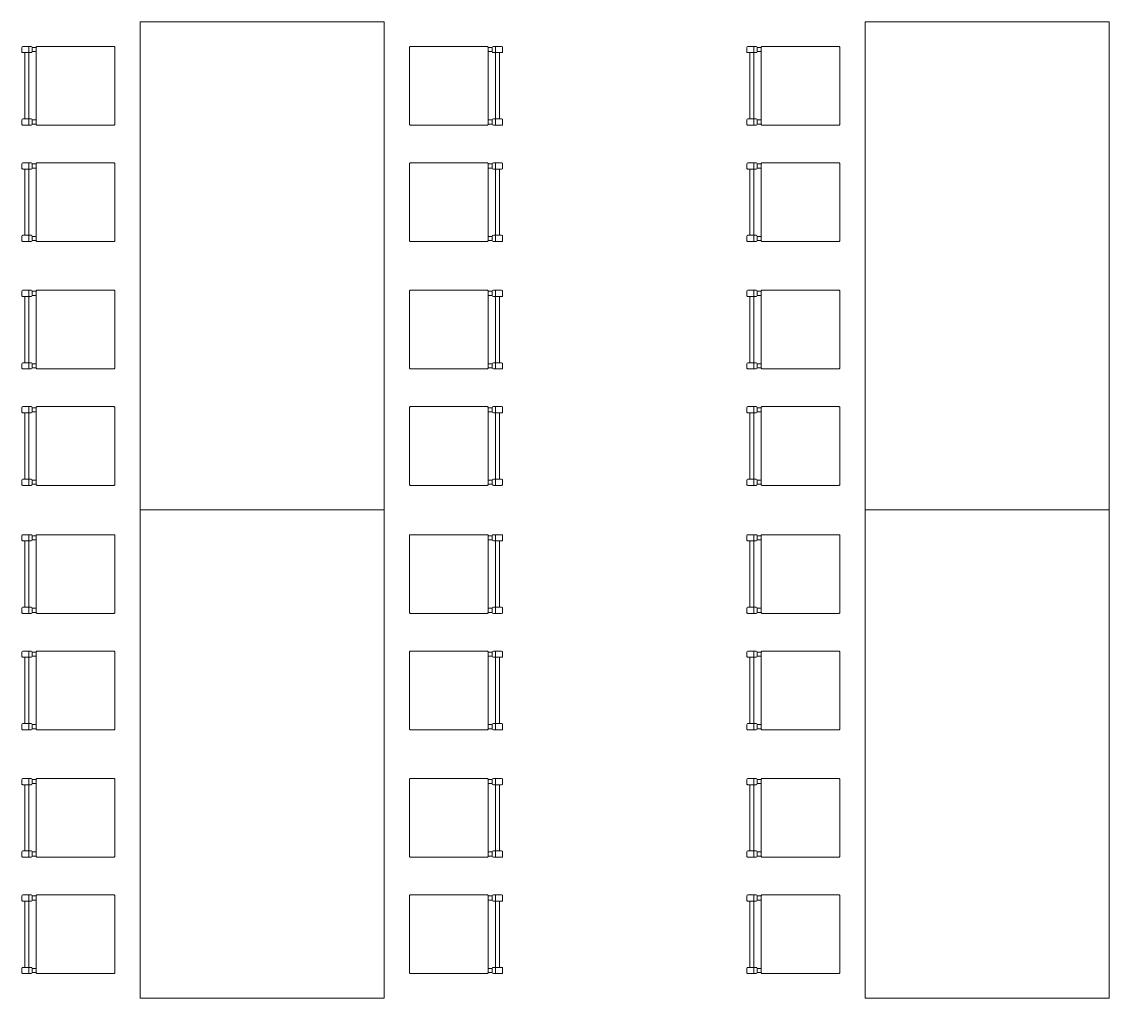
# Model space of a CAD drawing. Header units: metres. Extents: x 349075 to 349285, y 9281902 to 9282050.
# Drawn here: x 349139.961 to 349144.417, y 9281965.441 to 9281969.441 of the extents above; entities that cross this region are included whole.
import ezdxf

# ---------------------------------------------------------------- set-up
doc = ezdxf.new("R2010")
doc.units = ezdxf.units.M
doc.header["$LTSCALE"] = 0.25
doc.layers.add('ARQ-FONDO', color=253, linetype='CONTINUOUS', lineweight=9)

# ---------------------------------------------------------------- blocks, each defined once
blk = doc.blocks.new('feffef')
at = {"layer": 'ARQ-FONDO'}
for p, q in [((-1.911, 0), (-1.911, 0.017)), ((-1.9067, 0.0212), (-1.8728, 0.0212)), ((-1.8813, 0.0182), (-1.8813, -0.0013)), ((-1.8686, 0.017), (-1.8516, 0.017)), ((-1.8686, 0.017), (-1.8686, 0)), ((-1.8686, 0), (-1.8516, 0)), ((0.017, 0.017), (0, 0.017)), ((0.017, 0), (0, 0)), ((0.017, 0.017), (0.017, 0)), ((0.0551, 0.0212), (0.0212, 0.0212)), ((0.0297, 0.0182), (0.0297, -0.0013)), ((0.0594, 0), (0.0594, 0.017)), ((1.0594, 0), (1.0594, 0.017)), ((1.0636, 0.0212), (1.0975, 0.0212)), ((1.0891, 0.0182), (1.0891, -0.0013)), ((1.1018, 0.017), (1.1187, 0.017)), ((1.1018, 0.017), (1.1018, 0)), ((1.1018, 0), (1.1187, 0)), ((-1.8778, -0.0042), (-1.9067, -0.0042)), ((-1.8983, -0.0042), (-1.8983, -0.2756)), ((-1.8813, -0.0042), (-1.8813, -0.2756)), ((-1.8728, -0.0042), (-1.8775, -0.0042)), ((0.0212, -0.0042), (0.0259, -0.0042)), ((0.0262, -0.0042), (0.0551, -0.0042)), ((0.0297, -0.0042), (0.0297, -0.2756)), ((0.0466, -0.0042), (0.0466, -0.2756)), ((1.0926, -0.0042), (1.0636, -0.0042)), ((1.0721, -0.0042), (1.0721, -0.2756)), ((1.0891, -0.0042), (1.0891, -0.2756)), ((1.0975, -0.0042), (1.0928, -0.0042)), ((-1.911, -0.2969), (-1.911, -0.2799)), ((-1.9067, -0.2756), (-1.8728, -0.2756)), ((-1.8728, -0.3011), (-1.9067, -0.3011)), ((-1.8813, -0.2786), (-1.8813, -0.2981)), ((-1.8686, -0.2799), (-1.8516, -0.2799)), ((-1.8686, -0.2799), (-1.8686, -0.2969)), ((-1.8686, -0.2969), (-1.8516, -0.2969)), ((0.017, -0.2799), (0, -0.2799)), ((0.017, -0.2969), (0, -0.2969)), ((0.017, -0.2799), (0.017, -0.2969)), ((0.0551, -0.2756), (0.0212, -0.2756)), ((0.0212, -0.3011), (0.0551, -0.3011)), ((0.0297, -0.2786), (0.0297, -0.2981)), ((0.0594, -0.2969), (0.0594, -0.2799)), ((1.0594, -0.2969), (1.0594, -0.2799)), ((1.0636, -0.2756), (1.0975, -0.2756)), ((1.0975, -0.3011), (1.0636, -0.3011)), ((1.0891, -0.2786), (1.0891, -0.2981)), ((1.1018, -0.2799), (1.1187, -0.2799)), ((1.1018, -0.2799), (1.1018, -0.2969)), ((1.1018, -0.2969), (1.1187, -0.2969)), ((-1.911, -0.4768), (-1.911, -0.4599)), ((-1.9067, -0.4556), (-1.8728, -0.4556)), ((-1.8778, -0.4811), (-1.9067, -0.4811)), ((-1.8983, -0.4811), (-1.8983, -0.7525)), ((-1.8813, -0.4586), (-1.8813, -0.4781)), ((-1.8813, -0.4811), (-1.8813, -0.7525)), ((-1.8728, -0.4811), (-1.8775, -0.4811)), ((-1.8686, -0.4599), (-1.8516, -0.4599)), ((-1.8686, -0.4599), (-1.8686, -0.4768)), ((-1.8686, -0.4768), (-1.8516, -0.4768)), ((0.017, -0.4599), (0, -0.4599)), ((0.017, -0.4768), (0, -0.4768)), ((0.017, -0.4599), (0.017, -0.4768)), ((0.0551, -0.4556), (0.0212, -0.4556)), ((0.0212, -0.4811), (0.0259, -0.4811)), ((0.0262, -0.4811), (0.0551, -0.4811)), ((0.0297, -0.4586), (0.0297, -0.4781)), ((0.0297, -0.4811), (0.0297, -0.7525)), ((0.0466, -0.4811), (0.0466, -0.7525)), ((0.0594, -0.4768), (0.0594, -0.4599)), ((1.0594, -0.4768), (1.0594, -0.4599)), ((1.0636, -0.4556), (1.0975, -0.4556)), ((1.0926, -0.4811), (1.0636, -0.4811)), ((1.0721, -0.4811), (1.0721, -0.7525)), ((1.0891, -0.4586), (1.0891, -0.4781)), ((1.0891, -0.4811), (1.0891, -0.7525)), ((1.0975, -0.4811), (1.0928, -0.4811)), ((1.1018, -0.4599), (1.1187, -0.4599)), ((1.1018, -0.4599), (1.1018, -0.4768)), ((1.1018, -0.4768), (1.1187, -0.4768)), ((-1.911, -0.7737), (-1.911, -0.7567)), ((-1.9067, -0.7525), (-1.8728, -0.7525)), ((-1.8813, -0.7555), (-1.8813, -0.775)), ((-1.8686, -0.7567), (-1.8516, -0.7567)), ((-1.8686, -0.7567), (-1.8686, -0.7737)), ((0.017, -0.7567), (0, -0.7567)), ((0.017, -0.7567), (0.017, -0.7737)), ((0.0551, -0.7525), (0.0212, -0.7525)), ((0.0297, -0.7555), (0.0297, -0.775)), ((0.0594, -0.7737), (0.0594, -0.7567)), ((1.0594, -0.7737), (1.0594, -0.7567)), ((1.0636, -0.7525), (1.0975, -0.7525)), ((1.0891, -0.7555), (1.0891, -0.775)), ((1.1018, -0.7567), (1.1187, -0.7567)), ((1.1018, -0.7567), (1.1018, -0.7737)), ((-1.8728, -0.7779), (-1.9067, -0.7779)), ((-1.8686, -0.7737), (-1.8516, -0.7737)), ((0.017, -0.7737), (0, -0.7737)), ((0.0212, -0.7779), (0.0551, -0.7779)), ((1.0975, -0.7779), (1.0636, -0.7779)), ((1.1018, -0.7737), (1.1187, -0.7737)), ((-1.9067, -0.9775), (-1.8728, -0.9775)), ((0.0551, -0.9775), (0.0212, -0.9775)), ((1.0636, -0.9775), (1.0975, -0.9775)), ((-1.911, -0.9987), (-1.911, -0.9818)), ((-1.8778, -1.003), (-1.9067, -1.003)), ((-1.8983, -1.003), (-1.8983, -1.2744)), ((-1.8813, -0.9805), (-1.8813, -1)), ((-1.8813, -1.003), (-1.8813, -1.2744)), ((-1.8728, -1.003), (-1.8775, -1.003)), ((-1.8686, -0.9818), (-1.8516, -0.9818)), ((-1.8686, -0.9818), (-1.8686, -0.9987)), ((-1.8686, -0.9987), (-1.8516, -0.9987)), ((0.017, -0.9818), (0, -0.9818)), ((0.017, -0.9987), (0, -0.9987)), ((0.017, -0.9818), (0.017, -0.9987)), ((0.0212, -1.003), (0.0259, -1.003)), ((0.0262, -1.003), (0.0551, -1.003)), ((0.0297, -0.9805), (0.0297, -1)), ((0.0297, -1.003), (0.0297, -1.2744)), ((0.0466, -1.003), (0.0466, -1.2744)), ((0.0594, -0.9987), (0.0594, -0.9818)), ((1.0594, -0.9987), (1.0594, -0.9818)), ((1.0926, -1.003), (1.0636, -1.003)), ((1.0721, -1.003), (1.0721, -1.2744)), ((1.0891, -0.9805), (1.0891, -1)), ((1.0891, -1.003), (1.0891, -1.2744)), ((1.0975, -1.003), (1.0928, -1.003)), ((1.1018, -0.9818), (1.1187, -0.9818)), ((1.1018, -0.9818), (1.1018, -0.9987)), ((1.1018, -0.9987), (1.1187, -0.9987)), ((-1.911, -1.2956), (-1.911, -1.2786)), ((-1.9067, -1.2744), (-1.8728, -1.2744)), ((-1.8813, -1.2773), (-1.8813, -1.2968)), ((-1.8686, -1.2786), (-1.8516, -1.2786)), ((-1.8686, -1.2786), (-1.8686, -1.2956)), ((0.017, -1.2786), (0, -1.2786)), ((0.017, -1.2786), (0.017, -1.2956)), ((0.0551, -1.2744), (0.0212, -1.2744)), ((0.0297, -1.2773), (0.0297, -1.2968)), ((0.0594, -1.2956), (0.0594, -1.2786)), ((1.0594, -1.2956), (1.0594, -1.2786)), ((1.0636, -1.2744), (1.0975, -1.2744)), ((1.0891, -1.2773), (1.0891, -1.2968)), ((1.1018, -1.2786), (1.1187, -1.2786)), ((1.1018, -1.2786), (1.1018, -1.2956)), ((-1.8728, -1.2998), (-1.9067, -1.2998)), ((-1.8686, -1.2956), (-1.8516, -1.2956)), ((0.017, -1.2956), (0, -1.2956)), ((0.0212, -1.2998), (0.0551, -1.2998)), ((1.0975, -1.2998), (1.0636, -1.2998)), ((1.1018, -1.2956), (1.1187, -1.2956)), ((-1.911, -1.4756), (-1.911, -1.4586)), ((-1.9067, -1.4544), (-1.8728, -1.4544)), ((-1.8813, -1.4573), (-1.8813, -1.4768)), ((-1.8686, -1.4586), (-1.8516, -1.4586)), ((-1.8686, -1.4586), (-1.8686, -1.4756)), ((0.017, -1.4586), (0, -1.4586)), ((0.017, -1.4586), (0.017, -1.4756)), ((0.0551, -1.4544), (0.0212, -1.4544)), ((0.0297, -1.4573), (0.0297, -1.4768)), ((0.0594, -1.4756), (0.0594, -1.4586)), ((1.0594, -1.4756), (1.0594, -1.4586)), ((1.0636, -1.4544), (1.0975, -1.4544)), ((1.0891, -1.4573), (1.0891, -1.4768)), ((1.1018, -1.4586), (1.1187, -1.4586)), ((1.1018, -1.4586), (1.1018, -1.4756)), ((-1.8778, -1.4798), (-1.9067, -1.4798)), ((-1.8983, -1.4798), (-1.8983, -1.7512)), ((-1.8813, -1.4798), (-1.8813, -1.7512)), ((-1.8728, -1.4798), (-1.8775, -1.4798)), ((-1.8686, -1.4756), (-1.8516, -1.4756)), ((0.017, -1.4756), (0, -1.4756)), ((0.0212, -1.4798), (0.0259, -1.4798)), ((0.0262, -1.4798), (0.0551, -1.4798)), ((0.0297, -1.4798), (0.0297, -1.7512)), ((0.0466, -1.4798), (0.0466, -1.7512)), ((1.0926, -1.4798), (1.0636, -1.4798)), ((1.0721, -1.4798), (1.0721, -1.7512)), ((1.0891, -1.4798), (1.0891, -1.7512)), ((1.0975, -1.4798), (1.0928, -1.4798)), ((1.1018, -1.4756), (1.1187, -1.4756)), ((-1.911, -1.7724), (-1.911, -1.7554)), ((-1.9067, -1.7512), (-1.8728, -1.7512)), ((-1.8728, -1.7767), (-1.9067, -1.7767)), ((-1.8813, -1.7542), (-1.8813, -1.7737)), ((-1.8686, -1.7554), (-1.8516, -1.7554)), ((-1.8686, -1.7554), (-1.8686, -1.7724)), ((-1.8686, -1.7724), (-1.8516, -1.7724)), ((0.017, -1.7554), (0, -1.7554)), ((0.017, -1.7724), (0, -1.7724)), ((0.017, -1.7554), (0.017, -1.7724)), ((0.0551, -1.7512), (0.0212, -1.7512)), ((0.0212, -1.7767), (0.0551, -1.7767)), ((0.0297, -1.7542), (0.0297, -1.7737)), ((0.0594, -1.7724), (0.0594, -1.7554)), ((1.0594, -1.7724), (1.0594, -1.7554)), ((1.0636, -1.7512), (1.0975, -1.7512)), ((1.0975, -1.7767), (1.0636, -1.7767)), ((1.0891, -1.7542), (1.0891, -1.7737)), ((1.1018, -1.7554), (1.1187, -1.7554)), ((1.1018, -1.7554), (1.1018, -1.7724)), ((1.1018, -1.7724), (1.1187, -1.7724)), ((-1.911, -2), (-1.911, -1.983)), ((-1.9067, -1.9788), (-1.8728, -1.9788)), ((-1.8778, -2.0042), (-1.9067, -2.0042)), ((-1.8983, -2.0042), (-1.8983, -2.2756)), ((-1.8813, -1.9818), (-1.8813, -2.0013)), ((-1.8813, -2.0042), (-1.8813, -2.2756)), ((-1.8728, -2.0042), (-1.8775, -2.0042)), ((-1.8686, -1.983), (-1.8516, -1.983)), ((-1.8686, -1.983), (-1.8686, -2)), ((-1.8686, -2), (-1.8516, -2)), ((0.017, -1.983), (0, -1.983)), ((0.017, -2), (0, -2)), ((0.017, -1.983), (0.017, -2)), ((0.0551, -1.9788), (0.0212, -1.9788)), ((0.0212, -2.0042), (0.0259, -2.0042)), ((0.0262, -2.0042), (0.0551, -2.0042)), ((0.0297, -1.9818), (0.0297, -2.0013)), ((0.0297, -2.0042), (0.0297, -2.2756)), ((0.0466, -2.0042), (0.0466, -2.2756)), ((0.0594, -2), (0.0594, -1.983)), ((1.0594, -2), (1.0594, -1.983)), ((1.0636, -1.9788), (1.0975, -1.9788)), ((1.0926, -2.0042), (1.0636, -2.0042)), ((1.0721, -2.0042), (1.0721, -2.2756)), ((1.0891, -1.9818), (1.0891, -2.0013)), ((1.0891, -2.0042), (1.0891, -2.2756)), ((1.0975, -2.0042), (1.0928, -2.0042)), ((1.1018, -1.983), (1.1187, -1.983)), ((1.1018, -1.983), (1.1018, -2)), ((1.1018, -2), (1.1187, -2)), ((-1.911, -2.2969), (-1.911, -2.2799)), ((-1.9067, -2.2756), (-1.8728, -2.2756)), ((-1.8728, -2.3011), (-1.9067, -2.3011)), ((-1.8813, -2.2786), (-1.8813, -2.2981)), ((-1.8686, -2.2799), (-1.8516, -2.2799)), ((-1.8686, -2.2799), (-1.8686, -2.2969)), ((-1.8686, -2.2969), (-1.8516, -2.2969)), ((0.017, -2.2799), (0, -2.2799)), ((0.017, -2.2969), (0, -2.2969)), ((0.017, -2.2799), (0.017, -2.2969)), ((0.0551, -2.2756), (0.0212, -2.2756)), ((0.0212, -2.3011), (0.0551, -2.3011)), ((0.0297, -2.2786), (0.0297, -2.2981)), ((0.0594, -2.2969), (0.0594, -2.2799)), ((1.0594, -2.2969), (1.0594, -2.2799)), ((1.0636, -2.2756), (1.0975, -2.2756)), ((1.0975, -2.3011), (1.0636, -2.3011)), ((1.0891, -2.2786), (1.0891, -2.2981)), ((1.1018, -2.2799), (1.1187, -2.2799)), ((1.1018, -2.2799), (1.1018, -2.2969)), ((1.1018, -2.2969), (1.1187, -2.2969)), ((-1.911, -2.4768), (-1.911, -2.4599)), ((-1.9067, -2.4556), (-1.8728, -2.4556)), ((-1.8778, -2.4811), (-1.9067, -2.4811)), ((-1.8983, -2.4811), (-1.8983, -2.7525)), ((-1.8813, -2.4586), (-1.8813, -2.4781)), ((-1.8813, -2.4811), (-1.8813, -2.7525)), ((-1.8728, -2.4811), (-1.8775, -2.4811)), ((-1.8686, -2.4599), (-1.8516, -2.4599)), ((-1.8686, -2.4599), (-1.8686, -2.4768)), ((-1.8686, -2.4768), (-1.8516, -2.4768)), ((0.017, -2.4599), (0, -2.4599)), ((0.017, -2.4768), (0, -2.4768)), ((0.017, -2.4599), (0.017, -2.4768)), ((0.0551, -2.4556), (0.0212, -2.4556)), ((0.0212, -2.4811), (0.0259, -2.4811)), ((0.0262, -2.4811), (0.0551, -2.4811)), ((0.0297, -2.4586), (0.0297, -2.4781)), ((0.0297, -2.4811), (0.0297, -2.7525)), ((0.0466, -2.4811), (0.0466, -2.7525)), ((0.0594, -2.4768), (0.0594, -2.4599)), ((1.0594, -2.4768), (1.0594, -2.4599)), ((1.0636, -2.4556), (1.0975, -2.4556)), ((1.0926, -2.4811), (1.0636, -2.4811)), ((1.0721, -2.4811), (1.0721, -2.7525)), ((1.0891, -2.4586), (1.0891, -2.4781)), ((1.0891, -2.4811), (1.0891, -2.7525)), ((1.0975, -2.4811), (1.0928, -2.4811)), ((1.1018, -2.4599), (1.1187, -2.4599)), ((1.1018, -2.4599), (1.1018, -2.4768)), ((1.1018, -2.4768), (1.1187, -2.4768)), ((-1.911, -2.7737), (-1.911, -2.7567)), ((-1.9067, -2.7525), (-1.8728, -2.7525)), ((-1.8813, -2.7555), (-1.8813, -2.775)), ((-1.8686, -2.7567), (-1.8516, -2.7567)), ((-1.8686, -2.7567), (-1.8686, -2.7737)), ((0.017, -2.7567), (0, -2.7567)), ((0.017, -2.7567), (0.017, -2.7737)), ((0.0551, -2.7525), (0.0212, -2.7525)), ((0.0297, -2.7555), (0.0297, -2.775)), ((0.0594, -2.7737), (0.0594, -2.7567)), ((1.0594, -2.7737), (1.0594, -2.7567)), ((1.0636, -2.7525), (1.0975, -2.7525)), ((1.0891, -2.7555), (1.0891, -2.775)), ((1.1018, -2.7567), (1.1187, -2.7567)), ((1.1018, -2.7567), (1.1018, -2.7737)), ((-1.8728, -2.7779), (-1.9067, -2.7779)), ((-1.8686, -2.7737), (-1.8516, -2.7737)), ((0.017, -2.7737), (0, -2.7737)), ((0.0212, -2.7779), (0.0551, -2.7779)), ((1.0975, -2.7779), (1.0636, -2.7779)), ((1.1018, -2.7737), (1.1187, -2.7737)), ((-1.911, -2.9987), (-1.911, -2.9818)), ((-1.9067, -2.9775), (-1.8728, -2.9775)), ((-1.8813, -2.9805), (-1.8813, -3)), ((-1.8686, -2.9818), (-1.8516, -2.9818)), ((-1.8686, -2.9818), (-1.8686, -2.9987)), ((0.017, -2.9818), (0, -2.9818)), ((0.017, -2.9818), (0.017, -2.9987)), ((0.0551, -2.9775), (0.0212, -2.9775)), ((0.0297, -2.9805), (0.0297, -3)), ((0.0594, -2.9987), (0.0594, -2.9818)), ((1.0594, -2.9987), (1.0594, -2.9818)), ((1.0636, -2.9775), (1.0975, -2.9775)), ((1.0891, -2.9805), (1.0891, -3)), ((1.1018, -2.9818), (1.1187, -2.9818)), ((1.1018, -2.9818), (1.1018, -2.9987)), ((-1.8778, -3.003), (-1.9067, -3.003)), ((-1.8983, -3.003), (-1.8983, -3.2744)), ((-1.8813, -3.003), (-1.8813, -3.2744)), ((-1.8728, -3.003), (-1.8775, -3.003)), ((-1.8686, -2.9987), (-1.8516, -2.9987)), ((0.017, -2.9987), (0, -2.9987)), ((0.0212, -3.003), (0.0259, -3.003)), ((0.0262, -3.003), (0.0551, -3.003)), ((0.0297, -3.003), (0.0297, -3.2744)), ((0.0466, -3.003), (0.0466, -3.2744)), ((1.0926, -3.003), (1.0636, -3.003)), ((1.0721, -3.003), (1.0721, -3.2744)), ((1.0891, -3.003), (1.0891, -3.2744)), ((1.0975, -3.003), (1.0928, -3.003)), ((1.1018, -2.9987), (1.1187, -2.9987)), ((-1.911, -3.2956), (-1.911, -3.2786)), ((-1.9067, -3.2744), (-1.8728, -3.2744)), ((-1.8813, -3.2773), (-1.8813, -3.2968)), ((-1.8686, -3.2786), (-1.8516, -3.2786)), ((-1.8686, -3.2786), (-1.8686, -3.2956)), ((-1.8686, -3.2956), (-1.8516, -3.2956)), ((0.017, -3.2786), (0, -3.2786)), ((0.017, -3.2956), (0, -3.2956)), ((0.017, -3.2786), (0.017, -3.2956)), ((0.0551, -3.2744), (0.0212, -3.2744)), ((0.0297, -3.2773), (0.0297, -3.2968)), ((0.0594, -3.2956), (0.0594, -3.2786)), ((1.0594, -3.2956), (1.0594, -3.2786)), ((1.0636, -3.2744), (1.0975, -3.2744)), ((1.0891, -3.2773), (1.0891, -3.2968)), ((1.1018, -3.2786), (1.1187, -3.2786)), ((1.1018, -3.2786), (1.1018, -3.2956)), ((1.1018, -3.2956), (1.1187, -3.2956)), ((-1.8728, -3.2998), (-1.9067, -3.2998)), ((0.0212, -3.2998), (0.0551, -3.2998)), ((1.0975, -3.2998), (1.0636, -3.2998)), ((-1.911, -3.4756), (-1.911, -3.4586)), ((-1.9067, -3.4544), (-1.8728, -3.4544)), ((-1.8813, -3.4573), (-1.8813, -3.4768)), ((-1.8686, -3.4586), (-1.8516, -3.4586)), ((-1.8686, -3.4586), (-1.8686, -3.4756)), ((0.017, -3.4586), (0, -3.4586)), ((0.017, -3.4586), (0.017, -3.4756)), ((0.0551, -3.4544), (0.0212, -3.4544)), ((0.0297, -3.4573), (0.0297, -3.4768)), ((0.0594, -3.4756), (0.0594, -3.4586)), ((1.0594, -3.4756), (1.0594, -3.4586)), ((1.0636, -3.4544), (1.0975, -3.4544)), ((1.0891, -3.4573), (1.0891, -3.4768)), ((1.1018, -3.4586), (1.1187, -3.4586)), ((1.1018, -3.4586), (1.1018, -3.4756)), ((-1.8778, -3.4798), (-1.9067, -3.4798)), ((-1.8983, -3.4798), (-1.8983, -3.7512)), ((-1.8813, -3.4798), (-1.8813, -3.7512)), ((-1.8728, -3.4798), (-1.8775, -3.4798)), ((-1.8686, -3.4756), (-1.8516, -3.4756)), ((0.017, -3.4756), (0, -3.4756)), ((0.0212, -3.4798), (0.0259, -3.4798)), ((0.0262, -3.4798), (0.0551, -3.4798)), ((0.0297, -3.4798), (0.0297, -3.7512)), ((0.0466, -3.4798), (0.0466, -3.7512)), ((1.0926, -3.4798), (1.0636, -3.4798)), ((1.0721, -3.4798), (1.0721, -3.7512)), ((1.0891, -3.4798), (1.0891, -3.7512)), ((1.0975, -3.4798), (1.0928, -3.4798)), ((1.1018, -3.4756), (1.1187, -3.4756)), ((-1.911, -3.7724), (-1.911, -3.7554)), ((-1.9067, -3.7512), (-1.8728, -3.7512)), ((-1.8728, -3.7767), (-1.9067, -3.7767)), ((-1.8813, -3.7542), (-1.8813, -3.7737)), ((-1.8686, -3.7554), (-1.8516, -3.7554)), ((-1.8686, -3.7554), (-1.8686, -3.7724)), ((-1.8686, -3.7724), (-1.8516, -3.7724)), ((0.017, -3.7554), (0, -3.7554)), ((0.017, -3.7724), (0, -3.7724)), ((0.017, -3.7554), (0.017, -3.7724)), ((0.0551, -3.7512), (0.0212, -3.7512)), ((0.0212, -3.7767), (0.0551, -3.7767)), ((0.0297, -3.7542), (0.0297, -3.7737)), ((0.0594, -3.7724), (0.0594, -3.7554)), ((1.0594, -3.7724), (1.0594, -3.7554)), ((1.0636, -3.7512), (1.0975, -3.7512)), ((1.0975, -3.7767), (1.0636, -3.7767)), ((1.0891, -3.7542), (1.0891, -3.7737)), ((1.1018, -3.7554), (1.1187, -3.7554)), ((1.1018, -3.7554), (1.1018, -3.7724)), ((1.1018, -3.7724), (1.1187, -3.7724))]:
    blk.add_line(p, q, dxfattribs=at)
for points in [[(-0.4258, -1.8777), (-0.4258, 0.1223), (-1.4258, 0.1223), (-1.4258, -1.8777)], [(2.5445, -1.8777), (2.5445, 0.1223), (1.5445, 0.1223), (1.5445, -1.8777)], [(-0.4258, -3.8777), (-0.4258, -1.8777), (-1.4258, -1.8777), (-1.4258, -3.8777)], [(2.5445, -3.8777), (2.5445, -1.8777), (1.5445, -1.8777), (1.5445, -3.8777)]]:
    blk.add_lwpolyline(points, close=True, dxfattribs=at)
for points in [[(-1.5335, 0.0212), (-1.8474, 0.0212, 0.414214), (-1.8516, 0.017), (-1.8516, -0.2969, 0.414214), (-1.8474, -0.3011), (-1.5335, -0.3011, 0.414214), (-1.5293, -0.2969), (-1.5293, 0.017, 0.414214)], [(-0.3181, 0.0212), (-0.0042, 0.0212, -0.414214), (0, 0.017), (0, -0.2969, -0.414214), (-0.0042, -0.3011), (-0.3181, -0.3011, -0.414214), (-0.3223, -0.2969), (-0.3223, 0.017, -0.414214)], [(1.4368, 0.0212), (1.123, 0.0212, 0.414214), (1.1187, 0.017), (1.1187, -0.2969, 0.414214), (1.123, -0.3011), (1.4368, -0.3011, 0.414214), (1.441, -0.2969), (1.441, 0.017, 0.414214)], [(-1.5335, -0.4556), (-1.8474, -0.4556, 0.414214), (-1.8516, -0.4599), (-1.8516, -0.7737, 0.414214), (-1.8474, -0.7779), (-1.5335, -0.7779, 0.414214), (-1.5293, -0.7737), (-1.5293, -0.4599, 0.414214)], [(-0.3181, -0.4556), (-0.0042, -0.4556, -0.414214), (0, -0.4599), (0, -0.7737, -0.414214), (-0.0042, -0.7779), (-0.3181, -0.7779, -0.414214), (-0.3223, -0.7737), (-0.3223, -0.4599, -0.414214)], [(1.4368, -0.4556), (1.123, -0.4556, 0.414214), (1.1187, -0.4599), (1.1187, -0.7737, 0.414214), (1.123, -0.7779), (1.4368, -0.7779, 0.414214), (1.441, -0.7737), (1.441, -0.4599, 0.414214)], [(-1.5335, -0.9775), (-1.8474, -0.9775, 0.414214), (-1.8516, -0.9818), (-1.8516, -1.2956, 0.414214), (-1.8474, -1.2998), (-1.5335, -1.2998, 0.414214), (-1.5293, -1.2956), (-1.5293, -0.9818, 0.414214)], [(-0.3181, -0.9775), (-0.0042, -0.9775, -0.414214), (0, -0.9818), (0, -1.2956, -0.414214), (-0.0042, -1.2998), (-0.3181, -1.2998, -0.414214), (-0.3223, -1.2956), (-0.3223, -0.9818, -0.414214)], [(1.4368, -0.9775), (1.123, -0.9775, 0.414214), (1.1187, -0.9818), (1.1187, -1.2956, 0.414214), (1.123, -1.2998), (1.4368, -1.2998, 0.414214), (1.441, -1.2956), (1.441, -0.9818, 0.414214)], [(-1.5335, -1.4544), (-1.8474, -1.4544, 0.414214), (-1.8516, -1.4586), (-1.8516, -1.7724, 0.414214), (-1.8474, -1.7767), (-1.5335, -1.7767, 0.414214), (-1.5293, -1.7724), (-1.5293, -1.4586, 0.414214)], [(-0.3181, -1.4544), (-0.0042, -1.4544, -0.414214), (0, -1.4586), (0, -1.7724, -0.414214), (-0.0042, -1.7767), (-0.3181, -1.7767, -0.414214), (-0.3223, -1.7724), (-0.3223, -1.4586, -0.414214)], [(1.4368, -1.4544), (1.123, -1.4544, 0.414214), (1.1187, -1.4586), (1.1187, -1.7724, 0.414214), (1.123, -1.7767), (1.4368, -1.7767, 0.414214), (1.441, -1.7724), (1.441, -1.4586, 0.414214)], [(-1.5335, -1.9788), (-1.8474, -1.9788, 0.414214), (-1.8516, -1.983), (-1.8516, -2.2969, 0.414214), (-1.8474, -2.3011), (-1.5335, -2.3011, 0.414214), (-1.5293, -2.2969), (-1.5293, -1.983, 0.414214)], [(-0.3181, -1.9788), (-0.0042, -1.9788, -0.414214), (0, -1.983), (0, -2.2969, -0.414214), (-0.0042, -2.3011), (-0.3181, -2.3011, -0.414214), (-0.3223, -2.2969), (-0.3223, -1.983, -0.414214)], [(1.4368, -1.9788), (1.123, -1.9788, 0.414214), (1.1187, -1.983), (1.1187, -2.2969, 0.414214), (1.123, -2.3011), (1.4368, -2.3011, 0.414214), (1.441, -2.2969), (1.441, -1.983, 0.414214)], [(-1.5335, -2.4556), (-1.8474, -2.4556, 0.414214), (-1.8516, -2.4599), (-1.8516, -2.7737, 0.414214), (-1.8474, -2.7779), (-1.5335, -2.7779, 0.414214), (-1.5293, -2.7737), (-1.5293, -2.4599, 0.414214)], [(-0.3181, -2.4556), (-0.0042, -2.4556, -0.414214), (0, -2.4599), (0, -2.7737, -0.414214), (-0.0042, -2.7779), (-0.3181, -2.7779, -0.414214), (-0.3223, -2.7737), (-0.3223, -2.4599, -0.414214)], [(1.4368, -2.4556), (1.123, -2.4556, 0.414214), (1.1187, -2.4599), (1.1187, -2.7737, 0.414214), (1.123, -2.7779), (1.4368, -2.7779, 0.414214), (1.441, -2.7737), (1.441, -2.4599, 0.414214)], [(-1.5335, -2.9775), (-1.8474, -2.9775, 0.414214), (-1.8516, -2.9818), (-1.8516, -3.2956, 0.414214), (-1.8474, -3.2998), (-1.5335, -3.2998, 0.414214), (-1.5293, -3.2956), (-1.5293, -2.9818, 0.414214)], [(-0.3181, -2.9775), (-0.0042, -2.9775, -0.414214), (0, -2.9818), (0, -3.2956, -0.414214), (-0.0042, -3.2998), (-0.3181, -3.2998, -0.414214), (-0.3223, -3.2956), (-0.3223, -2.9818, -0.414214)], [(1.4368, -2.9775), (1.123, -2.9775, 0.414214), (1.1187, -2.9818), (1.1187, -3.2956, 0.414214), (1.123, -3.2998), (1.4368, -3.2998, 0.414214), (1.441, -3.2956), (1.441, -2.9818, 0.414214)], [(-1.5335, -3.4544), (-1.8474, -3.4544, 0.414214), (-1.8516, -3.4586), (-1.8516, -3.7724, 0.414214), (-1.8474, -3.7767), (-1.5335, -3.7767, 0.414214), (-1.5293, -3.7724), (-1.5293, -3.4586, 0.414214)], [(-0.3181, -3.4544), (-0.0042, -3.4544, -0.414214), (0, -3.4586), (0, -3.7724, -0.414214), (-0.0042, -3.7767), (-0.3181, -3.7767, -0.414214), (-0.3223, -3.7724), (-0.3223, -3.4586, -0.414214)], [(1.4368, -3.4544), (1.123, -3.4544, 0.414214), (1.1187, -3.4586), (1.1187, -3.7724, 0.414214), (1.123, -3.7767), (1.4368, -3.7767, 0.414214), (1.441, -3.7724), (1.441, -3.4586, 0.414214)]]:
    blk.add_lwpolyline(points, format="xyb", close=True, dxfattribs=at)
for centre, radius, start, end in [((-1.9067, 0.017), 0.00424, 89.9997, 179.9997), ((-1.9067, 0), 0.00424, 179.9997, 269.9997), ((-1.8843, 0.0182), 0.00297, 359.9997, 89.9997), ((-1.8728, 0.017), 0.00424, 359.9997, 89.9997), ((-1.8728, 0), 0.00424, 269.9997, 359.9997), ((0.0212, 0.017), 0.00424, 90.0003, 180.0003), ((0.0212, 0), 0.00424, 180.0003, 270.0003), ((0.0327, 0.0182), 0.00297, 90.0003, 180.0003), ((0.0551, 0.017), 0.00424, 0.0003, 90.0003), ((0.0551, 0), 0.00424, 270.0003, 0.0003), ((1.0636, 0.017), 0.00424, 89.9997, 179.9997), ((1.0636, 0), 0.00424, 179.9997, 269.9997), ((1.0861, 0.0182), 0.00297, 359.9997, 89.9997), ((1.0975, 0.017), 0.00424, 359.9997, 89.9997), ((1.0975, 0), 0.00424, 269.9997, 359.9997), ((-1.8843, -0.0013), 0.00297, 269.9997, 359.9997), ((0.0327, -0.0013), 0.00297, 180.0003, 270.0003), ((1.0861, -0.0013), 0.00297, 269.9997, 359.9997), ((-1.9067, -0.2799), 0.00424, 89.9997, 179.9997), ((-1.9067, -0.2969), 0.00424, 179.9997, 269.9997), ((-1.8843, -0.2786), 0.00297, 359.9997, 89.9997), ((-1.8843, -0.2981), 0.00297, 269.9997, 359.9997), ((-1.8728, -0.2799), 0.00424, 359.9997, 89.9997), ((-1.8728, -0.2969), 0.00424, 269.9997, 359.9997), ((0.0212, -0.2799), 0.00424, 90.0003, 180.0003), ((0.0212, -0.2969), 0.00424, 180.0003, 270.0003), ((0.0327, -0.2786), 0.00297, 90.0003, 180.0003), ((0.0327, -0.2981), 0.00297, 180.0003, 270.0003), ((0.0551, -0.2799), 0.00424, 0.0003, 90.0003), ((0.0551, -0.2969), 0.00424, 270.0003, 0.0003), ((1.0636, -0.2799), 0.00424, 89.9997, 179.9997), ((1.0636, -0.2969), 0.00424, 179.9997, 269.9997), ((1.0861, -0.2786), 0.00297, 359.9997, 89.9997), ((1.0861, -0.2981), 0.00297, 269.9997, 359.9997), ((1.0975, -0.2799), 0.00424, 359.9997, 89.9997), ((1.0975, -0.2969), 0.00424, 269.9997, 359.9997), ((-1.9067, -0.4599), 0.00424, 89.9997, 179.9997), ((-1.9067, -0.4768), 0.00424, 179.9997, 269.9997), ((-1.8843, -0.4586), 0.00297, 359.9997, 89.9997), ((-1.8843, -0.4781), 0.00297, 269.9997, 359.9997), ((-1.8728, -0.4599), 0.00424, 359.9997, 89.9997), ((-1.8728, -0.4768), 0.00424, 269.9997, 359.9997), ((0.0212, -0.4599), 0.00424, 90.0003, 180.0003), ((0.0212, -0.4768), 0.00424, 180.0003, 270.0003), ((0.0327, -0.4586), 0.00297, 90.0003, 180.0003), ((0.0327, -0.4781), 0.00297, 180.0003, 270.0003), ((0.0551, -0.4599), 0.00424, 0.0003, 90.0003), ((0.0551, -0.4768), 0.00424, 270.0003, 0.0003), ((1.0636, -0.4599), 0.00424, 89.9997, 179.9997), ((1.0636, -0.4768), 0.00424, 179.9997, 269.9997), ((1.0861, -0.4586), 0.00297, 359.9997, 89.9997), ((1.0861, -0.4781), 0.00297, 269.9997, 359.9997), ((1.0975, -0.4599), 0.00424, 359.9997, 89.9997), ((1.0975, -0.4768), 0.00424, 269.9997, 359.9997), ((-1.9067, -0.7567), 0.00424, 89.9997, 179.9997), ((-1.8843, -0.7555), 0.00297, 359.9997, 89.9997), ((-1.8728, -0.7567), 0.00424, 359.9997, 89.9997), ((0.0212, -0.7567), 0.00424, 90.0003, 180.0003), ((0.0327, -0.7555), 0.00297, 90.0003, 180.0003), ((0.0551, -0.7567), 0.00424, 0.0003, 90.0003), ((1.0636, -0.7567), 0.00424, 89.9997, 179.9997), ((1.0861, -0.7555), 0.00297, 359.9997, 89.9997), ((1.0975, -0.7567), 0.00424, 359.9997, 89.9997), ((-1.9067, -0.7737), 0.00424, 179.9997, 269.9997), ((-1.8843, -0.775), 0.00297, 269.9997, 359.9997), ((-1.8728, -0.7737), 0.00424, 269.9997, 359.9997), ((0.0212, -0.7737), 0.00424, 180.0003, 270.0003), ((0.0327, -0.775), 0.00297, 180.0003, 270.0003), ((0.0551, -0.7737), 0.00424, 270.0003, 0.0003), ((1.0636, -0.7737), 0.00424, 179.9997, 269.9997), ((1.0861, -0.775), 0.00297, 269.9997, 359.9997), ((1.0975, -0.7737), 0.00424, 269.9997, 359.9997), ((-1.9067, -0.9818), 0.00424, 89.9997, 179.9997), ((-1.8843, -0.9805), 0.00297, 359.9997, 89.9997), ((-1.8728, -0.9818), 0.00424, 359.9997, 89.9997), ((0.0212, -0.9818), 0.00424, 90.0003, 180.0003), ((0.0327, -0.9805), 0.00297, 90.0003, 180.0003), ((0.0551, -0.9818), 0.00424, 0.0003, 90.0003), ((1.0636, -0.9818), 0.00424, 89.9997, 179.9997), ((1.0861, -0.9805), 0.00297, 359.9997, 89.9997), ((1.0975, -0.9818), 0.00424, 359.9997, 89.9997), ((-1.9067, -0.9987), 0.00424, 179.9997, 269.9997), ((-1.8843, -1), 0.00297, 269.9997, 359.9997), ((-1.8728, -0.9987), 0.00424, 269.9997, 359.9997), ((0.0212, -0.9987), 0.00424, 180.0003, 270.0003), ((0.0327, -1), 0.00297, 180.0003, 270.0003), ((0.0551, -0.9987), 0.00424, 270.0003, 0.0003), ((1.0636, -0.9987), 0.00424, 179.9997, 269.9997), ((1.0861, -1), 0.00297, 269.9997, 359.9997), ((1.0975, -0.9987), 0.00424, 269.9997, 359.9997), ((-1.9067, -1.2786), 0.00424, 89.9997, 179.9997), ((-1.8843, -1.2773), 0.00297, 359.9997, 89.9997), ((-1.8728, -1.2786), 0.00424, 359.9997, 89.9997), ((0.0212, -1.2786), 0.00424, 90.0003, 180.0003), ((0.0327, -1.2773), 0.00297, 90.0003, 180.0003), ((0.0551, -1.2786), 0.00424, 0.0003, 90.0003), ((1.0636, -1.2786), 0.00424, 89.9997, 179.9997), ((1.0861, -1.2773), 0.00297, 359.9997, 89.9997), ((1.0975, -1.2786), 0.00424, 359.9997, 89.9997), ((-1.9067, -1.2956), 0.00424, 179.9997, 269.9997), ((-1.8843, -1.2968), 0.00297, 269.9997, 359.9997), ((-1.8728, -1.2956), 0.00424, 269.9997, 359.9997), ((0.0212, -1.2956), 0.00424, 180.0003, 270.0003), ((0.0327, -1.2968), 0.00297, 180.0003, 270.0003), ((0.0551, -1.2956), 0.00424, 270.0003, 0.0003), ((1.0636, -1.2956), 0.00424, 179.9997, 269.9997), ((1.0861, -1.2968), 0.00297, 269.9997, 359.9997), ((1.0975, -1.2956), 0.00424, 269.9997, 359.9997), ((-1.9067, -1.4586), 0.00424, 89.9997, 179.9997), ((-1.8843, -1.4573), 0.00297, 359.9997, 89.9997), ((-1.8728, -1.4586), 0.00424, 359.9997, 89.9997), ((0.0212, -1.4586), 0.00424, 90.0003, 180.0003), ((0.0327, -1.4573), 0.00297, 90.0003, 180.0003), ((0.0551, -1.4586), 0.00424, 0.0003, 90.0003), ((1.0636, -1.4586), 0.00424, 89.9997, 179.9997), ((1.0861, -1.4573), 0.00297, 359.9997, 89.9997), ((1.0975, -1.4586), 0.00424, 359.9997, 89.9997), ((-1.9067, -1.4756), 0.00424, 179.9997, 269.9997), ((-1.8843, -1.4768), 0.00297, 269.9997, 359.9997), ((-1.8728, -1.4756), 0.00424, 269.9997, 359.9997), ((0.0212, -1.4756), 0.00424, 180.0003, 270.0003), ((0.0327, -1.4768), 0.00297, 180.0003, 270.0003), ((0.0551, -1.4756), 0.00424, 270.0003, 0.0003), ((1.0636, -1.4756), 0.00424, 179.9997, 269.9997), ((1.0861, -1.4768), 0.00297, 269.9997, 359.9997), ((1.0975, -1.4756), 0.00424, 269.9997, 359.9997), ((-1.9067, -1.7554), 0.00424, 89.9997, 179.9997), ((-1.9067, -1.7724), 0.00424, 179.9997, 269.9997), ((-1.8843, -1.7542), 0.00297, 359.9997, 89.9997), ((-1.8843, -1.7737), 0.00297, 269.9997, 359.9997), ((-1.8728, -1.7554), 0.00424, 359.9997, 89.9997), ((-1.8728, -1.7724), 0.00424, 269.9997, 359.9997), ((0.0212, -1.7554), 0.00424, 90.0003, 180.0003), ((0.0212, -1.7724), 0.00424, 180.0003, 270.0003), ((0.0327, -1.7542), 0.00297, 90.0003, 180.0003), ((0.0327, -1.7737), 0.00297, 180.0003, 270.0003), ((0.0551, -1.7554), 0.00424, 0.0003, 90.0003), ((0.0551, -1.7724), 0.00424, 270.0003, 0.0003), ((1.0636, -1.7554), 0.00424, 89.9997, 179.9997), ((1.0636, -1.7724), 0.00424, 179.9997, 269.9997), ((1.0861, -1.7542), 0.00297, 359.9997, 89.9997), ((1.0861, -1.7737), 0.00297, 269.9997, 359.9997), ((1.0975, -1.7554), 0.00424, 359.9997, 89.9997), ((1.0975, -1.7724), 0.00424, 269.9997, 359.9997), ((-1.9067, -1.983), 0.00424, 89.9997, 179.9997), ((-1.9067, -2), 0.00424, 179.9997, 269.9997), ((-1.8843, -1.9818), 0.00297, 359.9997, 89.9997), ((-1.8843, -2.0013), 0.00297, 269.9997, 359.9997), ((-1.8728, -1.983), 0.00424, 359.9997, 89.9997), ((-1.8728, -2), 0.00424, 269.9997, 359.9997), ((0.0212, -1.983), 0.00424, 90.0003, 180.0003), ((0.0212, -2), 0.00424, 180.0003, 270.0003), ((0.0327, -1.9818), 0.00297, 90.0003, 180.0003), ((0.0327, -2.0013), 0.00297, 180.0003, 270.0003), ((0.0551, -1.983), 0.00424, 0.0003, 90.0003), ((0.0551, -2), 0.00424, 270.0003, 0.0003), ((1.0636, -1.983), 0.00424, 89.9997, 179.9997), ((1.0636, -2), 0.00424, 179.9997, 269.9997), ((1.0861, -1.9818), 0.00297, 359.9997, 89.9997), ((1.0861, -2.0013), 0.00297, 269.9997, 359.9997), ((1.0975, -1.983), 0.00424, 359.9997, 89.9997), ((1.0975, -2), 0.00424, 269.9997, 359.9997), ((-1.9067, -2.2799), 0.00424, 89.9997, 179.9997), ((-1.9067, -2.2969), 0.00424, 179.9997, 269.9997), ((-1.8843, -2.2786), 0.00297, 359.9997, 89.9997), ((-1.8843, -2.2981), 0.00297, 269.9997, 359.9997), ((-1.8728, -2.2799), 0.00424, 359.9997, 89.9997), ((-1.8728, -2.2969), 0.00424, 269.9997, 359.9997), ((0.0212, -2.2799), 0.00424, 90.0003, 180.0003), ((0.0212, -2.2969), 0.00424, 180.0003, 270.0003), ((0.0327, -2.2786), 0.00297, 90.0003, 180.0003), ((0.0327, -2.2981), 0.00297, 180.0003, 270.0003), ((0.0551, -2.2799), 0.00424, 0.0003, 90.0003), ((0.0551, -2.2969), 0.00424, 270.0003, 0.0003), ((1.0636, -2.2799), 0.00424, 89.9997, 179.9997), ((1.0636, -2.2969), 0.00424, 179.9997, 269.9997), ((1.0861, -2.2786), 0.00297, 359.9997, 89.9997), ((1.0861, -2.2981), 0.00297, 269.9997, 359.9997), ((1.0975, -2.2799), 0.00424, 359.9997, 89.9997), ((1.0975, -2.2969), 0.00424, 269.9997, 359.9997), ((-1.9067, -2.4599), 0.00424, 89.9997, 179.9997), ((-1.9067, -2.4768), 0.00424, 179.9997, 269.9997), ((-1.8843, -2.4586), 0.00297, 359.9997, 89.9997), ((-1.8843, -2.4781), 0.00297, 269.9997, 359.9997), ((-1.8728, -2.4599), 0.00424, 359.9997, 89.9997), ((-1.8728, -2.4768), 0.00424, 269.9997, 359.9997), ((0.0212, -2.4599), 0.00424, 90.0003, 180.0003), ((0.0212, -2.4768), 0.00424, 180.0003, 270.0003), ((0.0327, -2.4586), 0.00297, 90.0003, 180.0003), ((0.0327, -2.4781), 0.00297, 180.0003, 270.0003), ((0.0551, -2.4599), 0.00424, 0.0003, 90.0003), ((0.0551, -2.4768), 0.00424, 270.0003, 0.0003), ((1.0636, -2.4599), 0.00424, 89.9997, 179.9997), ((1.0636, -2.4768), 0.00424, 179.9997, 269.9997), ((1.0861, -2.4586), 0.00297, 359.9997, 89.9997), ((1.0861, -2.4781), 0.00297, 269.9997, 359.9997), ((1.0975, -2.4599), 0.00424, 359.9997, 89.9997), ((1.0975, -2.4768), 0.00424, 269.9997, 359.9997), ((-1.9067, -2.7567), 0.00424, 89.9997, 179.9997), ((-1.8843, -2.7555), 0.00297, 359.9997, 89.9997), ((-1.8728, -2.7567), 0.00424, 359.9997, 89.9997), ((0.0212, -2.7567), 0.00424, 90.0003, 180.0003), ((0.0327, -2.7555), 0.00297, 90.0003, 180.0003), ((0.0551, -2.7567), 0.00424, 0.0003, 90.0003), ((1.0636, -2.7567), 0.00424, 89.9997, 179.9997), ((1.0861, -2.7555), 0.00297, 359.9997, 89.9997), ((1.0975, -2.7567), 0.00424, 359.9997, 89.9997), ((-1.9067, -2.7737), 0.00424, 179.9997, 269.9997), ((-1.8843, -2.775), 0.00297, 269.9997, 359.9997), ((-1.8728, -2.7737), 0.00424, 269.9997, 359.9997), ((0.0212, -2.7737), 0.00424, 180.0003, 270.0003), ((0.0327, -2.775), 0.00297, 180.0003, 270.0003), ((0.0551, -2.7737), 0.00424, 270.0003, 0.0003), ((1.0636, -2.7737), 0.00424, 179.9997, 269.9997), ((1.0861, -2.775), 0.00297, 269.9997, 359.9997), ((1.0975, -2.7737), 0.00424, 269.9997, 359.9997), ((-1.9067, -2.9818), 0.00424, 89.9997, 179.9997), ((-1.8843, -2.9805), 0.00297, 359.9997, 89.9997), ((-1.8728, -2.9818), 0.00424, 359.9997, 89.9997), ((0.0212, -2.9818), 0.00424, 90.0003, 180.0003), ((0.0327, -2.9805), 0.00297, 90.0003, 180.0003), ((0.0551, -2.9818), 0.00424, 0.0003, 90.0003), ((1.0636, -2.9818), 0.00424, 89.9997, 179.9997), ((1.0861, -2.9805), 0.00297, 359.9997, 89.9997), ((1.0975, -2.9818), 0.00424, 359.9997, 89.9997), ((-1.9067, -2.9987), 0.00424, 179.9997, 269.9997), ((-1.8843, -3), 0.00297, 269.9997, 359.9997), ((-1.8728, -2.9987), 0.00424, 269.9997, 359.9997), ((0.0212, -2.9987), 0.00424, 180.0003, 270.0003), ((0.0327, -3), 0.00297, 180.0003, 270.0003), ((0.0551, -2.9987), 0.00424, 270.0003, 0.0003), ((1.0636, -2.9987), 0.00424, 179.9997, 269.9997), ((1.0861, -3), 0.00297, 269.9997, 359.9997), ((1.0975, -2.9987), 0.00424, 269.9997, 359.9997), ((-1.9067, -3.2786), 0.00424, 89.9997, 179.9997), ((-1.9067, -3.2956), 0.00424, 179.9997, 269.9997), ((-1.8843, -3.2773), 0.00297, 359.9997, 89.9997), ((-1.8843, -3.2968), 0.00297, 269.9997, 359.9997), ((-1.8728, -3.2786), 0.00424, 359.9997, 89.9997), ((-1.8728, -3.2956), 0.00424, 269.9997, 359.9997), ((0.0212, -3.2786), 0.00424, 90.0003, 180.0003), ((0.0212, -3.2956), 0.00424, 180.0003, 270.0003), ((0.0327, -3.2773), 0.00297, 90.0003, 180.0003), ((0.0327, -3.2968), 0.00297, 180.0003, 270.0003), ((0.0551, -3.2786), 0.00424, 0.0003, 90.0003), ((0.0551, -3.2956), 0.00424, 270.0003, 0.0003), ((1.0636, -3.2786), 0.00424, 89.9997, 179.9997), ((1.0636, -3.2956), 0.00424, 179.9997, 269.9997), ((1.0861, -3.2773), 0.00297, 359.9997, 89.9997), ((1.0861, -3.2968), 0.00297, 269.9997, 359.9997), ((1.0975, -3.2786), 0.00424, 359.9997, 89.9997), ((1.0975, -3.2956), 0.00424, 269.9997, 359.9997), ((-1.9067, -3.4586), 0.00424, 89.9997, 179.9997), ((-1.8843, -3.4573), 0.00297, 359.9997, 89.9997), ((-1.8728, -3.4586), 0.00424, 359.9997, 89.9997), ((0.0212, -3.4586), 0.00424, 90.0003, 180.0003), ((0.0327, -3.4573), 0.00297, 90.0003, 180.0003), ((0.0551, -3.4586), 0.00424, 0.0003, 90.0003), ((1.0636, -3.4586), 0.00424, 89.9997, 179.9997), ((1.0861, -3.4573), 0.00297, 359.9997, 89.9997), ((1.0975, -3.4586), 0.00424, 359.9997, 89.9997), ((-1.9067, -3.4756), 0.00424, 179.9997, 269.9997), ((-1.8843, -3.4768), 0.00297, 269.9997, 359.9997), ((-1.8728, -3.4756), 0.00424, 269.9997, 359.9997), ((0.0212, -3.4756), 0.00424, 180.0003, 270.0003), ((0.0327, -3.4768), 0.00297, 180.0003, 270.0003), ((0.0551, -3.4756), 0.00424, 270.0003, 0.0003), ((1.0636, -3.4756), 0.00424, 179.9997, 269.9997), ((1.0861, -3.4768), 0.00297, 269.9997, 359.9997), ((1.0975, -3.4756), 0.00424, 269.9997, 359.9997), ((-1.9067, -3.7554), 0.00424, 89.9997, 179.9997), ((-1.9067, -3.7724), 0.00424, 179.9997, 269.9997), ((-1.8843, -3.7542), 0.00297, 359.9997, 89.9997), ((-1.8843, -3.7737), 0.00297, 269.9997, 359.9997), ((-1.8728, -3.7554), 0.00424, 359.9997, 89.9997), ((-1.8728, -3.7724), 0.00424, 269.9997, 359.9997), ((0.0212, -3.7554), 0.00424, 90.0003, 180.0003), ((0.0212, -3.7724), 0.00424, 180.0003, 270.0003), ((0.0327, -3.7542), 0.00297, 90.0003, 180.0003), ((0.0327, -3.7737), 0.00297, 180.0003, 270.0003), ((0.0551, -3.7554), 0.00424, 0.0003, 90.0003), ((0.0551, -3.7724), 0.00424, 270.0003, 0.0003), ((1.0636, -3.7554), 0.00424, 89.9997, 179.9997), ((1.0636, -3.7724), 0.00424, 179.9997, 269.9997), ((1.0861, -3.7542), 0.00297, 359.9997, 89.9997), ((1.0861, -3.7737), 0.00297, 269.9997, 359.9997), ((1.0975, -3.7554), 0.00424, 359.9997, 89.9997), ((1.0975, -3.7724), 0.00424, 269.9997, 359.9997)]:
    blk.add_arc(centre, radius, start, end, dxfattribs=at)
blk = doc.blocks.new('bloque sum pg')
at = {"layer": 'ARQ-FONDO', "lineweight": 60}
blk.add_blockref('feffef', (-9.2375, -19.3853, -20.5486), dxfattribs=at)

msp = doc.modelspace()

# ---------------------------------------------------------------- block references
at = {"layer": 'ARQ-FONDO', "lineweight": 5}
msp.add_blockref('bloque sum pg', (349151.1097, 9281988.7037, 705.4664), dxfattribs=at)

doc.saveas('drawing.dxf')
